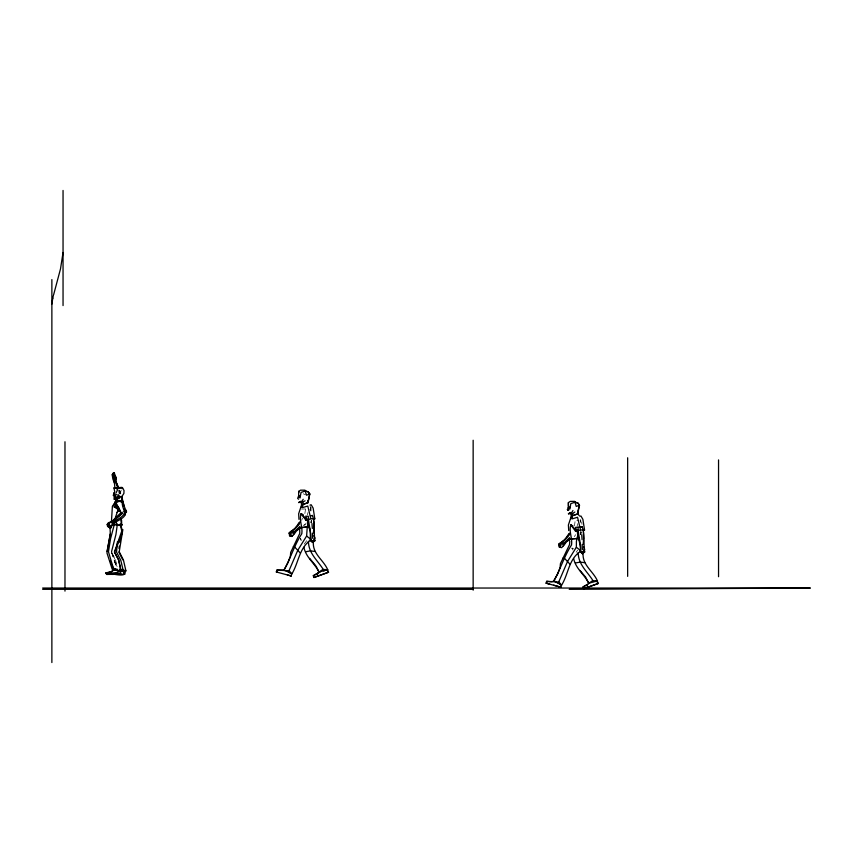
<?xml version="1.0" encoding="UTF-8"?>
<svg xmlns="http://www.w3.org/2000/svg" width="853" height="853" viewBox="0 0 853 853"><rect width="100%" height="100%" fill="white"/><g stroke="black" fill="none" stroke-linecap="round" stroke-linejoin="round"><path stroke-width="0.64" stroke-dasharray="4.26 3.2" d="M310.972 511.011L311.11 507.29M580.712 522.239L580.808 519.754M311.089 522.846L311.27 520.511L310.823 522.772M581.01 531.739L580.829 534.074L581.309 531.728M580.275 534.66L580.552 532.027M120.06 494.079L121.201 490.038M304.873 513.57L305.491 508.942L309.266 509.422M574.464 525.949L575.231 520.159L579.006 520.65M580.562 533.989L580.925 531.707M311.078 522.782L311.569 520.511M307.336 514.903L308.018 512.429M577.076 526.12L577.758 523.646M301.749 520.287L302.42 518.102M304.606 525.384L305.864 523.475M574.346 536.612L575.604 534.692M304.212 544.139L307.165 539.981M576.17 552.243L577.652 550.164M303.305 525.565L305.043 524.19M301.504 509.081L305.491 508.942M118.642 493.034L120.827 493.013M571.51 548.191L573.962 548.98M303.305 493.812L305.491 494.761M111.615 552.915L115.677 560.485L117.16 566.701M113.438 554.908L117.064 566.904M111.658 552.915L116.413 566.872M112.01 553.181L116.498 566.893M119.463 490.038L120.785 493.706M119.377 490.539L120.433 493.429M118.332 490.038L119.452 493.876M572.086 547.861L572.736 549.972M114.675 561.007L116.157 566.893M580.253 531.984L580.733 534.436M581.682 521.961L581.97 524.328M580.253 519.786L580.541 522.153M310.364 507.386L310.801 510.926M310.076 505.019L310.524 509.582M301.173 540.61L300.555 538.275L301.173 540.61"/><path stroke-width="1.28" d="M51.873 304.094L52.811 298.017M307.261 526.919L299.616 527.804L299.787 533.381L290.692 552.403L290.361 556.284L288.079 562.5L283.942 570.156L288.421 572.022L297.814 550.217L306.611 536.025L307.261 526.919L309.021 527.165M569.793 541.122L569.527 544.598L560.432 563.62L560.101 567.501L557.819 573.717L553.629 581L558.161 583.239L567.554 561.434L576.351 547.253L576.415 541.367L577.971 534.351M123.92 505.509L126.5 511.971C121.233 508.463 122.363 501.756 121.862 496.542L123.888 493.45L124.026 490.454L122.032 487.362L113.971 487.937L114.75 491.85M298.976 519.37L298.657 513.773L301.546 505.008L307.997 502.673L309.746 493.962L308.2 491.85L305.289 490.88M575.029 502.097L577.939 503.067L579.496 505.189L577.79 511.459L577.748 513.89L579.123 515.457M310.076 505.019L311.206 504.805L313.147 508.111L314.81 518.805L310.812 518.763L307.794 506.053L302.261 507.674L303.05 504.358L307.997 502.673L308.05 500.242M308.69 525.757C310.972 530.545 310.044 535.46 310.503 540.365L312.667 542.476L314.96 540.738C313.52 532.389 315.343 523.561 312.443 515.468L310.471 515.788M577.79 511.459L577.748 513.89L571.297 516.225L568.397 524.99L568.716 530.587M584.7 551.955C583.26 543.606 585.083 534.788 582.183 526.696L575.402 527.389L577.3 531.408C577.673 538.286 581.224 544.577 580.243 551.582L582.418 553.704L584.7 551.955L580.243 551.582M120.966 512.173L115.709 507.578L115.251 501.756L122.16 501.18M307.997 502.673L309.756 493.962L308.168 491.85L305.214 491.019L301.056 492.405L299.968 498.056M312.656 538.318L312.433 533.221M582.407 549.535L582.172 544.449M122.864 529.564L119.228 551.71L123.408 559.952L125.924 570.87L125.242 571.553L121.979 570.486M115.592 502.15L117.341 501.169L117.394 499.826L117.192 498.888L114.057 499.378L114.334 492.927L113.342 495.284L114.153 495.86L116.616 494.591M63.047 252.488L60.499 268.908L53.6 294.861M112.393 574.432L120.753 574.026L119.463 569.196L120.262 571.435L112.201 569.271L106.956 552.947L110.293 533.615L110.016 527.229M122.288 512.237L121.808 513.901L112.649 521.791L113.193 523.07L110.623 527.986L111.263 527.378L109.728 526.514M115.411 517.568L118.194 509.486M583.601 539.096L583.388 531.664M117.447 541.655L116.562 552.062L120.806 560.378L123.163 570.348L125.924 570.87M313.424 533.008L314.107 524.264L313.648 520.437M583.164 544.225L583.495 540.375M115.56 501.095L115.752 498.877M105.847 572.885L107.105 572.875C110.495 574.538 106.092 575.359 105.847 572.885L111.295 571.67L114.153 568.887M305.001 490.155L300.533 490.176L298.646 491.371L298.657 495.209L300.395 496.478L298.976 496.872L298.614 495.913L297.665 498.397L298.635 499.218M569.708 509.284L570.135 507.695L568.397 506.426L568.386 502.598L570.273 501.393L574.741 501.372M568.439 506.437L568.386 502.598M113.193 523.07L113.449 522.526C117.074 518.571 127.929 516.022 123.418 508.751L126.425 511.15M118.972 548.511L119.313 546.048M119.836 542.348L120.177 539.874M291.246 575.999L291.577 573.728L289.263 570.796L276.884 570.124L276.319 571.958L291.246 575.999L287.386 574.933M546.059 583.175L560.986 587.216L561.317 584.955L559.003 582.013L546.624 581.341L546.059 583.175L549.844 584.188M107.02 551.433L110.389 533.69M314.171 538.488L312.667 542.476L310.503 540.365M583.91 549.716L582.418 553.704L579.752 549.727M121.616 531.44L121.979 529.372L120.668 524.755M117.17 525.533L115.933 534.479L111.636 551.294M121.84 501.82L119.047 501.265L115.837 502.438L115.347 507.151M574.826 512.045L572.598 513.559L572 518.901L577.534 517.27L580.552 529.98L584.55 530.022L582.887 519.328L580.946 516.022L579.816 516.246M108.534 525.768L109.472 523.731L108.864 523.166L107.809 525.629L108.043 523.284L111.658 521.663L120.827 512.813L115.837 502.438M300.81 527.421L299.616 527.804L307.272 526.951L308.232 523.124M277.374 570.252L276.894 572.096L276.319 571.958M546.634 583.324L547.125 581.469M568.375 510.435L567.405 509.625L568.631 510.19L567.405 509.625L568.354 507.14L568.727 508.089L570.135 507.695L570.796 503.633L574.954 502.236L577.907 503.067L579.486 505.189L577.737 513.901L572.789 515.575M121.35 524.616L122 524.808L121.35 524.616C120.646 526.791 116.136 524.467 114.441 523.998L112.255 524.488M111.018 527.154C113.694 519.861 127.481 519.84 125.37 510.606L126.5 511.971L124.175 511.875M306.611 536.025L311.27 539.704C299.126 547.455 298.774 562.585 291.875 573.888L288.421 572.022M580.072 551.667C568.599 559.525 568.461 574.165 561.615 585.115L558.161 583.239M110.623 527.986L107.531 526.354L108.864 523.166L110.613 521.972L111.626 523.006M114.11 493.61L114.334 492.927L114.547 494.292L113.961 492.853M299.798 528.295L297.1 530.299L291.897 536.484L289.594 535.833L289.402 532.698L295.01 528.583L299.51 523.87M570.444 538.84L566.84 541.516L561.637 547.701L559.333 547.061L559.141 543.915L564.75 539.8L569.25 535.098M312.23 516.065L312.443 515.468M581.97 527.282L582.183 526.696M115.496 502.033L116.232 500.039L122.576 501.052M122.896 503.792L123.472 506M115.976 493.098L117.565 489.729L116.275 488.268L113.971 487.937M109.067 522.399L107.02 524.723L108.043 523.284M113.929 478.97L113.033 474.801L114.302 472.935L115.933 477.403L115.656 480.506L117.458 487.362M283.942 570.156C290.553 558.331 294.349 545.216 301.813 533.701C302.815 526.898 298.934 520.447 301.088 513.655L303.231 514.7M553.682 581.373C560.304 569.548 564.089 556.433 571.553 544.918C572.555 538.115 568.674 531.675 570.828 524.883L572.971 525.928M114.441 523.998L110.549 538.733L108.459 551.816L113.758 569.42L121.19 571.627L118.695 560.058L114.547 552.179L121.595 534.842L121.99 530.001M303.21 499.293L302.101 501.148L298.71 502.545L299.829 502.364M572.949 510.51L571.841 512.376L568.45 513.762L572.598 513.559L571.02 513.933L571.297 516.225M114.824 483.96L112.831 478.906L112.212 474.769L113.438 472.903L114.302 472.935M300.821 507.812L302.986 504.368M570.561 519.029L572.182 516.449M113.428 505.264L115.592 501.905M107.307 525.277L109.472 522.772M111.402 522.377L112.383 506.309L115.709 501.628L114.92 506.757L114.089 506.842L115.709 507.578L117.224 505.296L120.273 511.107M293.475 534.778L295.063 532.432L290.969 531.376L289.252 533.146L289.828 534.181M563.225 546.005L564.803 543.66L560.709 542.593L558.992 544.363L560.186 546.549L559.333 547.061L559.141 543.915L560.858 545.728L560.709 542.593L562.212 544.321L564.803 543.66M118.578 487.639L115.294 479.919L116.04 479.461L115.933 477.403L113.929 477.339L113.822 475.857L114.856 487.404M297.569 525.011L299.552 522.228M567.309 536.228L569.292 533.456M289.252 533.146L294.68 528.636L299.915 522.068M558.992 544.363L564.419 539.864L569.655 533.285M109.28 523.529L107.809 525.629L107.617 524.542M111.071 522.345L115.006 519.21M298.71 502.545L300.853 501.255M570.593 512.472L568.45 513.762M116.914 512.525L119.719 509.731M108.96 527.229L109.632 526.557L111.263 527.378M293.827 531.995L299.851 526.418M563.566 543.212L569.591 537.635M110.197 560.986L113.758 569.42L115.123 568.823L111.903 571.659L107.105 572.875M115.368 502.438L116.328 501.564M117.106 517.281L119.868 515.084M306.664 519.509L301.088 513.655L305.843 520.117L310.812 518.763M576.415 530.737L570.828 524.883L575.583 531.344L580.552 529.98M110.613 521.972L108.832 523.241L109.472 523.731M112.767 569.26L114.078 568.354M305.086 500.818L301.269 502.716L301.557 504.997M114.569 479.834L113.737 480.356L115.656 480.506M296.801 530.267L299.531 528.551M566.541 541.484L570.177 539.203M109.824 527.836L110.463 527.442M317.412 573.355L322.797 569.463L327.371 569.655L328.554 572.235L313.936 577.513L313.296 575.711L317.412 573.355L317.604 576.191L313.936 577.513M587.152 584.572L592.536 580.69L597.111 580.882L598.294 583.452L583.676 588.73L583.036 586.928L587.152 584.572L587.344 587.408L583.676 588.73M319.939 572.128L313.296 575.711M587.845 584.38L583.036 586.928M106.23 573.611L107.307 573.141M121.862 496.542L117.501 498.237L114.888 496.745L115.347 499.09M328.554 572.235L317.604 576.191M598.294 583.452L587.344 587.408M309.746 493.962L306.504 495.22L305.214 491.019M579.486 505.189L576.244 506.437L574.954 502.236M303.892 547.295C305.918 557.404 314.629 563.129 318.979 572.011L327.712 569.697C323.372 559.707 312.198 553.821 313.392 541.634M573.632 558.512C575.658 568.631 584.369 574.346 588.719 583.239L597.452 580.914C593.112 570.934 581.938 565.049 583.132 552.851M570.572 538.595L569.356 539.021L578.76 538.382M569.303 539.032L578.899 538.424M115.251 501.756L122.203 500.722M324.023 570.657L327.712 569.697L323.319 570.742M295.063 532.432L292.472 533.104L290.969 531.376L291.118 534.511L289.402 532.698L289.594 535.833L290.446 535.332L291.897 536.484M595.255 581.447L597.452 580.914M283.942 570.028L276.884 570.124M554.823 580.989L551.39 581.767L546.624 581.341M122 524.808L121.286 525.352L120.198 523.966L121.766 531.078L114.419 551.976L118.61 559.931L121.19 571.627L113.758 569.42M305.705 551.752L310.535 550.867L315.056 551.475M575.444 562.98L580.275 562.084L584.795 562.692M116.275 488.268L122.811 488.129M314.96 540.738L310.993 540.653L310.002 538.51M107.947 573.568L117.383 572.459L120.753 574.026M305.843 520.117L307.986 519.914M575.583 531.344L577.726 531.131M110.869 573.557C113.3 574.048 129.944 578.249 123.621 569.719M119.633 498.12L117.501 498.237L118.034 494.58L119.932 496.574L117.789 497.32L114.888 496.745M313.328 518.88L314.81 518.805M583.068 530.097L584.55 530.022M114.078 481.721L114.931 481.678M112.969 473.5L113.716 473.479M117.053 574.368L124.869 574.218M120.731 574.282L106.657 574.432M569.218 589.316L810.35 588.037L42.65 588.037M299.819 502.353L302.858 502.332L303.05 504.358M111.242 574.112L112.404 574.101L111.242 574.378M106.636 574.165L108.555 574.165M42.65 589.316L473.255 589.316M112.212 474.769L113.033 474.801M114.174 475.899L115.347 475.953L115.581 477.861L114.846 475.899L113.822 475.857M112.639 524.638L121.382 525.288L120.827 518.432M120.902 496.457L121.606 496.521M307.272 526.951L309.159 527.207M117.192 498.888L116.541 500.05L116.083 498.12M115.709 507.578L119.004 508.036L114.089 506.842M119.537 569.665L123.163 570.348M115.933 477.403L113.939 477.232L113.438 472.903M115.123 568.823L117.618 569.388M123.141 571.041L125.242 571.553L122.971 570.753M563.055 557.99L564.547 558.352L569.857 564.078M293.315 546.762L294.807 547.136L300.117 552.861M553.64 585.201L560.986 587.216M124.026 511.256L126.5 511.971L126.127 510.297M122.704 570.828L125.242 571.553M107.531 526.354L110.357 527.527M559.632 584.006L561.615 585.115M289.892 572.789L291.875 573.888M588.719 583.239L585.606 577.076L579.965 570.38M318.979 572.011L316.442 566.914M111.434 526.397L108.832 524.552M124.346 571.371L122.405 570.156L122.405 569.196L124.229 574.261M124.431 513.549L125.434 514.732M576.351 547.253L580.083 550.196M111.754 573.515L112.404 574.101M120.774 512.408L121.766 513.41M120.593 513.506L121.35 514.348M315.866 565.848L309.628 558.342M120.827 512.813L121.691 513.837M120.476 501.351L122.853 502.694L121.712 497.267M113.449 522.526L113.993 523.23M593.539 581.49C587.781 571.968 578.206 564.739 578.174 552.552M323.799 570.273C318.041 560.752 308.466 553.512 308.434 541.324M118.791 552.083L122.811 559.856M298.646 491.371L299.019 492.245M583.676 546.912L584.753 549.471M596.769 580.893L597.9 583.537M313.936 535.695L315.013 538.243M327.03 569.665L328.16 572.32M123.12 503.249L121.51 498.877M309.532 529.084L307.485 523.955L307.56 520.191L305.662 516.172L308.296 516.278C308.498 524.616 311.398 532.421 310.993 540.653M116.125 522.068L117.319 525.085M118.332 487.724L115.667 481.199M117.117 524.137L117.49 525.139M568.354 507.14L568.716 508.089M298.614 495.913L298.976 496.872M122.374 499.101L123.909 505.285M111.572 551.902L111.754 552.509M123.973 505.701L122.789 501.681L123.376 505.52M578.153 535.865L579.304 540.322M580.733 551.87C581.138 543.638 578.238 535.833 578.035 527.495M307.965 520.756L308.402 524.648M581.693 534.714L582.087 539.693M311.953 523.497L312.337 528.476M577.566 529.638L577.705 531.973M121.552 519.978L121.712 524.958M718.546 459.916L718.546 576.713M627.648 457.773L627.648 576.361M473.148 440.244L473.148 590.169M64.977 441.769L64.977 591.118M63.047 190.454L63.047 305.577M51.873 279.581L51.873 662.546M52.587 298.657A81.739 2.815 -71 0 1 53.312 295.682M114.43 493.002L113.342 495.284L114.739 495.156L114.43 493.002"/></g></svg>
